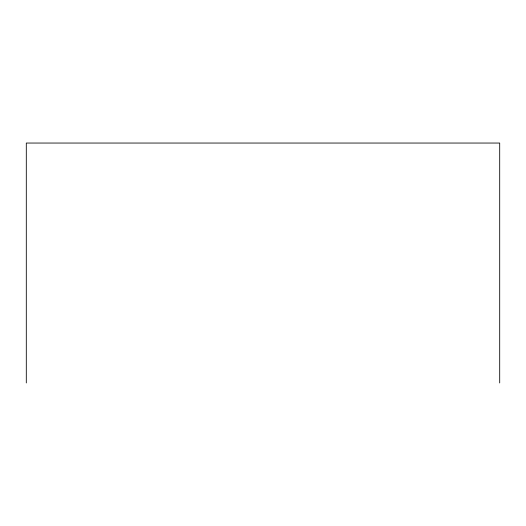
<?xml version="1.0" encoding="UTF-8"?>
<svg xmlns="http://www.w3.org/2000/svg" width="526" height="526" viewBox="0 0 526 526"><rect width="100%" height="100%" fill="white"/><g stroke="black" fill="none" stroke-linecap="round" stroke-linejoin="round"><path stroke-width="0.79" d="M499.7 382.954L499.7 143.046L26.3 143.046L26.3 382.954"/></g></svg>
